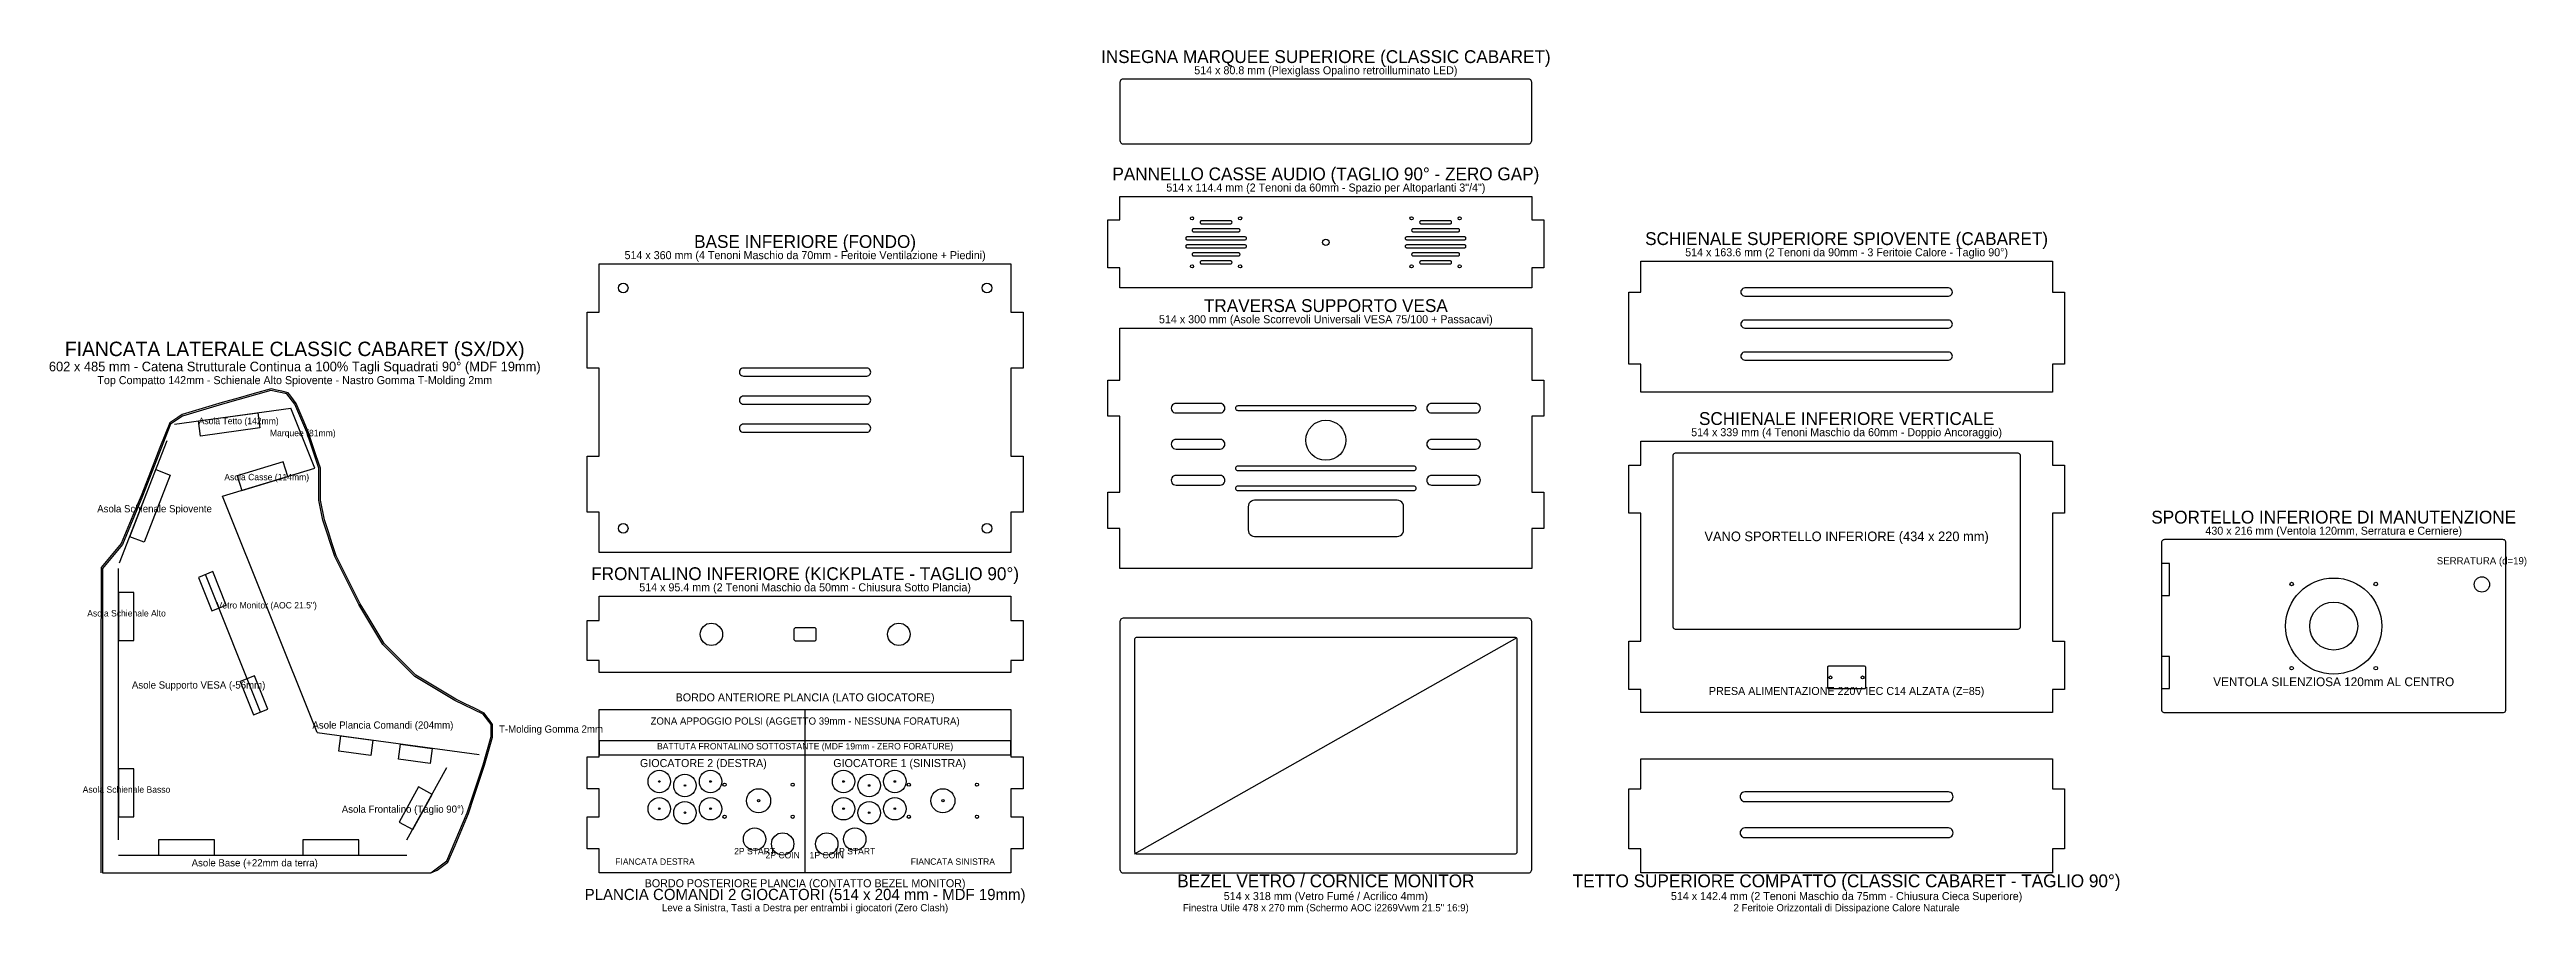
# Model space of a CAD drawing. Extents: x -66 to 3026, y -51 to 1028.
import ezdxf
from ezdxf.enums import TextEntityAlignment as Align

# ---------------------------------------------------------------- set-up
doc = ezdxf.new("R2010")
doc.units = 0
doc.layers.get('0').update_dxf_attribs({"linetype": 'CONTINUOUS'})
doc.layers.add('GUIDE', color=1, linetype='Continuous')
doc.layers.add('TMOLDING', color=4, linetype='CONTINUOUS')

msp = doc.modelspace()

# ---------------------------------------------------------------- linework, layer by layer
at = {"color": 7}
for points in [[(1274, 910), (1780, 910), (1781.04, 910.14), (1782, 910.54), (1782.83, 911.17), (1783.46, 912), (1783.86, 912.96), (1784, 914), (1784, 986.8), (1783.86, 987.84), (1783.46, 988.8), (1782.83, 989.63), (1782, 990.26), (1781.04, 990.66), (1780, 990.8), (1274, 990.8), (1272.96, 990.66), (1272, 990.26), (1271.17, 989.63), (1270.54, 988.8), (1270.14, 987.84), (1270, 986.8), (1270, 914), (1270.14, 912.96), (1270.54, 912), (1271.17, 911.17), (1272, 910.54), (1272.96, 910.14), (1274, 910)], [(1270, 730), (1270, 755), (1255, 755), (1255, 815), (1270, 815), (1270, 844.4), (1784, 844.4), (1784, 815), (1799, 815), (1799, 755), (1784, 755), (1784, 730), (1270, 730)], [(1362, 800.1), (1418, 800.1), (1418, 800.1), (1418.49, 800.16), (1418.95, 800.35), (1419.34, 800.66), (1419.65, 801.05), (1419.84, 801.51), (1419.9, 802), (1419.84, 802.49), (1419.65, 802.95), (1419.34, 803.34), (1418.95, 803.65), (1418.49, 803.84), (1418, 803.9), (1418, 803.9), (1362, 803.9), (1362, 803.9), (1361.51, 803.84), (1361.05, 803.65), (1360.66, 803.34), (1360.35, 802.95), (1360.16, 802.49), (1360.1, 802), (1360.16, 801.51), (1360.35, 801.05), (1360.66, 800.66), (1361.05, 800.35), (1361.51, 800.16), (1362, 800.1)], [(1372, 810.1), (1408, 810.1), (1408, 810.1), (1408.49, 810.16), (1408.95, 810.35), (1409.34, 810.66), (1409.65, 811.05), (1409.84, 811.51), (1409.9, 812), (1409.84, 812.49), (1409.65, 812.95), (1409.34, 813.34), (1408.95, 813.65), (1408.49, 813.84), (1408, 813.9), (1408, 813.9), (1372, 813.9), (1372, 813.9), (1371.51, 813.84), (1371.05, 813.65), (1370.66, 813.34), (1370.35, 812.95), (1370.16, 812.49), (1370.1, 812), (1370.16, 811.51), (1370.35, 811.05), (1370.66, 810.66), (1371.05, 810.35), (1371.51, 810.16), (1372, 810.1)], [(1636, 800.1), (1692, 800.1), (1692, 800.1), (1692.49, 800.16), (1692.95, 800.35), (1693.34, 800.66), (1693.65, 801.05), (1693.84, 801.51), (1693.9, 802), (1693.84, 802.49), (1693.65, 802.95), (1693.34, 803.34), (1692.95, 803.65), (1692.49, 803.84), (1692, 803.9), (1692, 803.9), (1636, 803.9), (1636, 803.9), (1635.51, 803.84), (1635.05, 803.65), (1634.66, 803.34), (1634.35, 802.95), (1634.16, 802.49), (1634.1, 802), (1634.16, 801.51), (1634.35, 801.05), (1634.66, 800.66), (1635.05, 800.35), (1635.51, 800.16), (1636, 800.1)], [(1646, 810.1), (1682, 810.1), (1682, 810.1), (1682.49, 810.16), (1682.95, 810.35), (1683.34, 810.66), (1683.65, 811.05), (1683.84, 811.51), (1683.9, 812), (1683.84, 812.49), (1683.65, 812.95), (1683.34, 813.34), (1682.95, 813.65), (1682.49, 813.84), (1682, 813.9), (1682, 813.9), (1646, 813.9), (1646, 813.9), (1645.51, 813.84), (1645.05, 813.65), (1644.66, 813.34), (1644.35, 812.95), (1644.16, 812.49), (1644.1, 812), (1644.16, 811.51), (1644.35, 811.05), (1644.66, 810.66), (1645.05, 810.35), (1645.51, 810.16), (1646, 810.1)], [(1354, 790.1), (1426, 790.1), (1426, 790.1), (1426.49, 790.16), (1426.95, 790.35), (1427.34, 790.66), (1427.65, 791.05), (1427.84, 791.51), (1427.9, 792), (1427.84, 792.49), (1427.65, 792.95), (1427.34, 793.34), (1426.95, 793.65), (1426.49, 793.84), (1426, 793.9), (1426, 793.9), (1354, 793.9), (1354, 793.9), (1353.51, 793.84), (1353.05, 793.65), (1352.66, 793.34), (1352.35, 792.95), (1352.16, 792.49), (1352.1, 792), (1352.16, 791.51), (1352.35, 791.05), (1352.66, 790.66), (1353.05, 790.35), (1353.51, 790.16), (1354, 790.1)], [(1354, 780.1), (1426, 780.1), (1426, 780.1), (1426.49, 780.16), (1426.95, 780.35), (1427.34, 780.66), (1427.65, 781.05), (1427.84, 781.51), (1427.9, 782), (1427.84, 782.49), (1427.65, 782.95), (1427.34, 783.34), (1426.95, 783.65), (1426.49, 783.84), (1426, 783.9), (1426, 783.9), (1354, 783.9), (1354, 783.9), (1353.51, 783.84), (1353.05, 783.65), (1352.66, 783.34), (1352.35, 782.95), (1352.16, 782.49), (1352.1, 782), (1352.16, 781.51), (1352.35, 781.05), (1352.66, 780.66), (1353.05, 780.35), (1353.51, 780.16), (1354, 780.1)], [(1362, 770.1), (1418, 770.1), (1418, 770.1), (1418.49, 770.16), (1418.95, 770.35), (1419.34, 770.66), (1419.65, 771.05), (1419.84, 771.51), (1419.9, 772), (1419.84, 772.49), (1419.65, 772.95), (1419.34, 773.34), (1418.95, 773.65), (1418.49, 773.84), (1418, 773.9), (1418, 773.9), (1362, 773.9), (1362, 773.9), (1361.51, 773.84), (1361.05, 773.65), (1360.66, 773.34), (1360.35, 772.95), (1360.16, 772.49), (1360.1, 772), (1360.16, 771.51), (1360.35, 771.05), (1360.66, 770.66), (1361.05, 770.35), (1361.51, 770.16), (1362, 770.1)], [(1628, 790.1), (1700, 790.1), (1700, 790.1), (1700.49, 790.16), (1700.95, 790.35), (1701.34, 790.66), (1701.65, 791.05), (1701.84, 791.51), (1701.9, 792), (1701.84, 792.49), (1701.65, 792.95), (1701.34, 793.34), (1700.95, 793.65), (1700.49, 793.84), (1700, 793.9), (1700, 793.9), (1628, 793.9), (1628, 793.9), (1627.51, 793.84), (1627.05, 793.65), (1626.66, 793.34), (1626.35, 792.95), (1626.16, 792.49), (1626.1, 792), (1626.16, 791.51), (1626.35, 791.05), (1626.66, 790.66), (1627.05, 790.35), (1627.51, 790.16), (1628, 790.1)], [(1628, 780.1), (1700, 780.1), (1700, 780.1), (1700.49, 780.16), (1700.95, 780.35), (1701.34, 780.66), (1701.65, 781.05), (1701.84, 781.51), (1701.9, 782), (1701.84, 782.49), (1701.65, 782.95), (1701.34, 783.34), (1700.95, 783.65), (1700.49, 783.84), (1700, 783.9), (1700, 783.9), (1628, 783.9), (1628, 783.9), (1627.51, 783.84), (1627.05, 783.65), (1626.66, 783.34), (1626.35, 782.95), (1626.16, 782.49), (1626.1, 782), (1626.16, 781.51), (1626.35, 781.05), (1626.66, 780.66), (1627.05, 780.35), (1627.51, 780.16), (1628, 780.1)], [(1636, 770.1), (1692, 770.1), (1692, 770.1), (1692.49, 770.16), (1692.95, 770.35), (1693.34, 770.66), (1693.65, 771.05), (1693.84, 771.51), (1693.9, 772), (1693.84, 772.49), (1693.65, 772.95), (1693.34, 773.34), (1692.95, 773.65), (1692.49, 773.84), (1692, 773.9), (1692, 773.9), (1636, 773.9), (1636, 773.9), (1635.51, 773.84), (1635.05, 773.65), (1634.66, 773.34), (1634.35, 772.95), (1634.16, 772.49), (1634.1, 772), (1634.16, 771.51), (1634.35, 771.05), (1634.66, 770.66), (1635.05, 770.35), (1635.51, 770.16), (1636, 770.1)], [(620, 400), (620, 450), (605, 450), (605, 520), (620, 520), (620, 630), (605, 630), (605, 700), (620, 700), (620, 760), (1134, 760), (1134, 700), (1149, 700), (1149, 630), (1134, 630), (1134, 520), (1149, 520), (1149, 450), (1134, 450), (1134, 400), (620, 400)], [(1372, 760.1), (1408, 760.1), (1408, 760.1), (1408.49, 760.16), (1408.95, 760.35), (1409.34, 760.66), (1409.65, 761.05), (1409.84, 761.51), (1409.9, 762), (1409.84, 762.49), (1409.65, 762.95), (1409.34, 763.34), (1408.95, 763.65), (1408.49, 763.84), (1408, 763.9), (1408, 763.9), (1372, 763.9), (1372, 763.9), (1371.51, 763.84), (1371.05, 763.65), (1370.66, 763.34), (1370.35, 762.95), (1370.16, 762.49), (1370.1, 762), (1370.16, 761.51), (1370.35, 761.05), (1370.66, 760.66), (1371.05, 760.35), (1371.51, 760.16), (1372, 760.1)], [(1646, 760.1), (1682, 760.1), (1682, 760.1), (1682.49, 760.16), (1682.95, 760.35), (1683.34, 760.66), (1683.65, 761.05), (1683.84, 761.51), (1683.9, 762), (1683.84, 762.49), (1683.65, 762.95), (1683.34, 763.34), (1682.95, 763.65), (1682.49, 763.84), (1682, 763.9), (1682, 763.9), (1646, 763.9), (1646, 763.9), (1645.51, 763.84), (1645.05, 763.65), (1644.66, 763.34), (1644.35, 762.95), (1644.16, 762.49), (1644.1, 762), (1644.16, 761.51), (1644.35, 761.05), (1644.66, 760.66), (1645.05, 760.35), (1645.51, 760.16), (1646, 760.1)], [(1920, 600), (1920, 635), (1905, 635), (1905, 725), (1920, 725), (1920, 763.6), (2434, 763.6), (2434, 725), (2449, 725), (2449, 635), (2434, 635), (2434, 600), (1920, 600)], [(2050, 720), (2304, 720), (2304, 720), (2305.29, 720.17), (2306.5, 720.67), (2307.54, 721.46), (2308.33, 722.5), (2308.83, 723.71), (2309, 725), (2308.83, 726.29), (2308.33, 727.5), (2307.54, 728.54), (2306.5, 729.33), (2305.29, 729.83), (2304, 730), (2304, 730), (2050, 730), (2050, 730), (2048.71, 729.83), (2047.5, 729.33), (2046.46, 728.54), (2045.67, 727.5), (2045.17, 726.29), (2045, 725), (2045.17, 723.71), (2045.67, 722.5), (2046.46, 721.46), (2047.5, 720.67), (2048.71, 720.17), (2050, 720)], [(2050, 680), (2304, 680), (2304, 680), (2305.29, 680.17), (2306.5, 680.67), (2307.54, 681.46), (2308.33, 682.5), (2308.83, 683.71), (2309, 685), (2308.83, 686.29), (2308.33, 687.5), (2307.54, 688.54), (2306.5, 689.33), (2305.29, 689.83), (2304, 690), (2304, 690), (2050, 690), (2050, 690), (2048.71, 689.83), (2047.5, 689.33), (2046.46, 688.54), (2045.67, 687.5), (2045.17, 686.29), (2045, 685), (2045.17, 683.71), (2045.67, 682.5), (2046.46, 681.46), (2047.5, 680.67), (2048.71, 680.17), (2050, 680)], [(1270, 380), (1270, 430), (1255, 430), (1255, 475), (1270, 475), (1270, 570), (1255, 570), (1255, 615), (1270, 615), (1270, 680), (1784, 680), (1784, 615), (1799, 615), (1799, 570), (1784, 570), (1784, 475), (1799, 475), (1799, 430), (1784, 430), (1784, 380), (1270, 380)], [(2050, 640), (2304, 640), (2304, 640), (2305.29, 640.17), (2306.5, 640.67), (2307.54, 641.46), (2308.33, 642.5), (2308.83, 643.71), (2309, 645), (2308.83, 646.29), (2308.33, 647.5), (2307.54, 648.54), (2306.5, 649.33), (2305.29, 649.83), (2304, 650), (2304, 650), (2050, 650), (2050, 650), (2048.71, 649.83), (2047.5, 649.33), (2046.46, 648.54), (2045.67, 647.5), (2045.17, 646.29), (2045, 645), (2045.17, 643.71), (2045.67, 642.5), (2046.46, 641.46), (2047.5, 640.67), (2048.71, 640.17), (2050, 640)], [(800, 620), (954, 620), (954, 620), (955.29, 620.17), (956.5, 620.67), (957.54, 621.46), (958.33, 622.5), (958.83, 623.71), (959, 625), (958.83, 626.29), (958.33, 627.5), (957.54, 628.54), (956.5, 629.33), (955.29, 629.83), (954, 630), (954, 630), (800, 630), (800, 630), (798.71, 629.83), (797.5, 629.33), (796.46, 628.54), (795.67, 627.5), (795.17, 626.29), (795, 625), (795.17, 623.71), (795.67, 622.5), (796.46, 621.46), (797.5, 620.67), (798.71, 620.17), (800, 620)], [(0, 0), (410, 0), (430, 15), (455, 75), (475, 135), (485, 170), (485, 185), (475, 198), (440, 215), (390, 245), (350, 285), (320, 335), (290, 395), (275, 440), (270, 465), (270, 485), (270, 505), (255, 550), (240, 585), (230, 598), (210, 602), (150, 585), (100, 570), (85, 560), (50, 470), (25, 410), (0, 380), (0, 0)], [(800, 585), (954, 585), (954, 585), (955.29, 585.17), (956.5, 585.67), (957.54, 586.46), (958.33, 587.5), (958.83, 588.71), (959, 590), (958.83, 591.29), (958.33, 592.5), (957.54, 593.54), (956.5, 594.33), (955.29, 594.83), (954, 595), (954, 595), (800, 595), (800, 595), (798.71, 594.83), (797.5, 594.33), (796.46, 593.54), (795.67, 592.5), (795.17, 591.29), (795, 590), (795.17, 588.71), (795.67, 587.5), (796.46, 586.46), (797.5, 585.67), (798.71, 585.17), (800, 585)], [(119.7, 564.1), (194, 574.3), (196.6, 555.3), (122.3, 545.1)], [(800, 550), (954, 550), (954, 550), (955.29, 550.17), (956.5, 550.67), (957.54, 551.46), (958.33, 552.5), (958.83, 553.71), (959, 555), (958.83, 556.29), (958.33, 557.5), (957.54, 558.54), (956.5, 559.33), (955.29, 559.83), (954, 560), (954, 560), (800, 560), (800, 560), (798.71, 559.83), (797.5, 559.33), (796.46, 558.54), (795.67, 557.5), (795.17, 556.29), (795, 555), (795.17, 553.71), (795.67, 552.5), (796.46, 551.46), (797.5, 550.67), (798.71, 550.17), (800, 550)], [(1340, 574), (1395, 574), (1395, 574), (1396.55, 574.2), (1398, 574.8), (1399.24, 575.76), (1400.2, 577), (1400.8, 578.45), (1401, 580), (1400.8, 581.55), (1400.2, 583), (1399.24, 584.24), (1398, 585.2), (1396.55, 585.8), (1395, 586), (1395, 586), (1340, 586), (1340, 586), (1338.45, 585.8), (1337, 585.2), (1335.76, 584.24), (1334.8, 583), (1334.2, 581.55), (1334, 580), (1334.2, 578.45), (1334.8, 577), (1335.76, 575.76), (1337, 574.8), (1338.45, 574.2), (1340, 574)], [(1417, 577.25), (1637, 577.25), (1637, 577.25), (1637.71, 577.34), (1638.38, 577.62), (1638.94, 578.06), (1639.38, 578.62), (1639.66, 579.29), (1639.75, 580), (1639.66, 580.71), (1639.38, 581.38), (1638.94, 581.94), (1638.38, 582.38), (1637.71, 582.66), (1637, 582.75), (1637, 582.75), (1417, 582.75), (1417, 582.75), (1416.29, 582.66), (1415.62, 582.38), (1415.06, 581.94), (1414.62, 581.38), (1414.34, 580.71), (1414.25, 580), (1414.34, 579.29), (1414.62, 578.62), (1415.06, 578.06), (1415.62, 577.62), (1416.29, 577.34), (1417, 577.25)], [(1659, 574), (1714, 574), (1714, 574), (1715.55, 574.2), (1717, 574.8), (1718.24, 575.76), (1719.2, 577), (1719.8, 578.45), (1720, 580), (1719.8, 581.55), (1719.2, 583), (1718.24, 584.24), (1717, 585.2), (1715.55, 585.8), (1714, 586), (1714, 586), (1659, 586), (1659, 586), (1657.45, 585.8), (1656, 585.2), (1654.76, 584.24), (1653.8, 583), (1653.2, 581.55), (1653, 580), (1653.2, 578.45), (1653.8, 577), (1654.76, 575.76), (1656, 574.8), (1657.45, 574.2), (1659, 574)], [(1340, 529), (1395, 529), (1395, 529), (1396.55, 529.2), (1398, 529.8), (1399.24, 530.76), (1400.2, 532), (1400.8, 533.45), (1401, 535), (1400.8, 536.55), (1400.2, 538), (1399.24, 539.24), (1398, 540.2), (1396.55, 540.8), (1395, 541), (1395, 541), (1340, 541), (1340, 541), (1338.45, 540.8), (1337, 540.2), (1335.76, 539.24), (1334.8, 538), (1334.2, 536.55), (1334, 535), (1334.2, 533.45), (1334.8, 532), (1335.76, 530.76), (1337, 529.8), (1338.45, 529.2), (1340, 529)], [(1659, 529), (1714, 529), (1714, 529), (1715.55, 529.2), (1717, 529.8), (1718.24, 530.76), (1719.2, 532), (1719.8, 533.45), (1720, 535), (1719.8, 536.55), (1719.2, 538), (1718.24, 539.24), (1717, 540.2), (1715.55, 540.8), (1714, 541), (1714, 541), (1659, 541), (1659, 541), (1657.45, 540.8), (1656, 540.2), (1654.76, 539.24), (1653.8, 538), (1653.2, 536.55), (1653, 535), (1653.2, 533.45), (1653.8, 532), (1654.76, 530.76), (1656, 529.8), (1657.45, 529.2), (1659, 529)], [(1920, 200), (1920, 229), (1905, 229), (1905, 289), (1920, 289), (1920, 449), (1905, 449), (1905, 509), (1920, 509), (1920, 539), (2434, 539), (2434, 509), (2449, 509), (2449, 449), (2434, 449), (2434, 289), (2449, 289), (2449, 229), (2434, 229), (2434, 200), (1920, 200)], [(34, 419.6), (66.6, 503.5), (84.5, 496.5), (51.9, 412.7)], [(173.9, 477.3), (231.3, 494.7), (225.7, 513.1), (168.3, 495.6)], [(1340, 484), (1395, 484), (1395, 484), (1396.55, 484.2), (1398, 484.8), (1399.24, 485.76), (1400.2, 487), (1400.8, 488.45), (1401, 490), (1400.8, 491.55), (1400.2, 493), (1399.24, 494.24), (1398, 495.2), (1396.55, 495.8), (1395, 496), (1395, 496), (1340, 496), (1340, 496), (1338.45, 495.8), (1337, 495.2), (1335.76, 494.24), (1334.8, 493), (1334.2, 491.55), (1334, 490), (1334.2, 488.45), (1334.8, 487), (1335.76, 485.76), (1337, 484.8), (1338.45, 484.2), (1340, 484)], [(1417, 502.25), (1637, 502.25), (1637, 502.25), (1637.71, 502.34), (1638.38, 502.62), (1638.94, 503.06), (1639.38, 503.62), (1639.66, 504.29), (1639.75, 505), (1639.66, 505.71), (1639.38, 506.38), (1638.94, 506.94), (1638.38, 507.38), (1637.71, 507.66), (1637, 507.75), (1637, 507.75), (1417, 507.75), (1417, 507.75), (1416.29, 507.66), (1415.62, 507.38), (1415.06, 506.94), (1414.62, 506.38), (1414.34, 505.71), (1414.25, 505), (1414.34, 504.29), (1414.62, 503.62), (1415.06, 503.06), (1415.62, 502.62), (1416.29, 502.34), (1417, 502.25)], [(1659, 484), (1714, 484), (1714, 484), (1715.55, 484.2), (1717, 484.8), (1718.24, 485.76), (1719.2, 487), (1719.8, 488.45), (1720, 490), (1719.8, 491.55), (1719.2, 493), (1718.24, 494.24), (1717, 495.2), (1715.55, 495.8), (1714, 496), (1714, 496), (1659, 496), (1659, 496), (1657.45, 495.8), (1656, 495.2), (1654.76, 494.24), (1653.8, 493), (1653.2, 491.55), (1653, 490), (1653.2, 488.45), (1653.8, 487), (1654.76, 485.76), (1656, 484.8), (1657.45, 484.2), (1659, 484)], [(1964, 304), (2390, 304), (2391.04, 304.14), (2392, 304.54), (2392.83, 305.17), (2393.46, 306), (2393.86, 306.96), (2394, 308), (2394, 520), (2393.86, 521.04), (2393.46, 522), (2392.83, 522.83), (2392, 523.46), (2391.04, 523.86), (2390, 524), (1964, 524), (1962.96, 523.86), (1962, 523.46), (1961.17, 522.83), (1960.54, 522), (1960.14, 521.04), (1960, 520), (1960, 308), (1960.14, 306.96), (1960.54, 306), (1961.17, 305.17), (1962, 304.54), (1962.96, 304.14), (1964, 304)], [(1417, 477.25), (1637, 477.25), (1637, 477.25), (1637.71, 477.34), (1638.38, 477.62), (1638.94, 478.06), (1639.38, 478.62), (1639.66, 479.29), (1639.75, 480), (1639.66, 480.71), (1639.38, 481.38), (1638.94, 481.94), (1638.38, 482.38), (1637.71, 482.66), (1637, 482.75), (1637, 482.75), (1417, 482.75), (1417, 482.75), (1416.29, 482.66), (1415.62, 482.38), (1415.06, 481.94), (1414.62, 481.38), (1414.34, 480.71), (1414.25, 480), (1414.34, 479.29), (1414.62, 478.62), (1415.06, 478.06), (1415.62, 477.62), (1416.29, 477.34), (1417, 477.25)], [(1438, 420), (1616, 420), (1618.07, 420.27), (1620, 421.07), (1621.66, 422.34), (1622.93, 424), (1623.73, 425.93), (1624, 428), (1624, 457), (1623.73, 459.07), (1622.93, 461), (1621.66, 462.66), (1620, 463.93), (1618.07, 464.73), (1616, 465), (1438, 465), (1435.93, 464.73), (1434, 463.93), (1432.34, 462.66), (1431.07, 461), (1430.27, 459.07), (1430, 457), (1430, 428), (1430.27, 425.93), (1431.07, 424), (1432.34, 422.34), (1434, 421.07), (1435.93, 420.27), (1438, 420)], [(2574, 200), (2996, 200), (2997.04, 200.14), (2998, 200.54), (2998.83, 201.17), (2999.46, 202), (2999.86, 202.96), (3000, 204), (3000, 412), (2999.86, 413.04), (2999.46, 414), (2998.83, 414.83), (2998, 415.46), (2997.04, 415.86), (2996, 416), (2574, 416), (2572.96, 415.86), (2572, 415.46), (2571.17, 414.83), (2570.54, 414), (2570.14, 413.04), (2570, 412), (2570, 204), (2570.14, 202.96), (2570.54, 202), (2571.17, 201.17), (2572, 200.54), (2572.96, 200.14), (2574, 200)], [(154.4, 334.2), (137.6, 376), (119.8, 368.8), (136.5, 327)], [(2570, 346), (2580, 346), (2580, 386), (2570, 386)], [(20, 290), (39.2, 290), (39.2, 350), (20, 350)], [(620, 250), (620, 265), (605, 265), (605, 315), (620, 315), (620, 345.4), (1134, 345.4), (1134, 315), (1149, 315), (1149, 265), (1134, 265), (1134, 250), (620, 250)], [(1274, 0), (1780, 0), (1781.04, 0.14), (1782, 0.54), (1782.83, 1.17), (1783.46, 2), (1783.86, 2.96), (1784, 4), (1784, 313.7), (1783.86, 314.74), (1783.46, 315.7), (1782.83, 316.53), (1782, 317.16), (1781.04, 317.56), (1780, 317.7), (1274, 317.7), (1272.96, 317.56), (1272, 317.16), (1271.17, 316.53), (1270.54, 315.7), (1270.14, 314.74), (1270, 313.7), (1270, 4), (1270.14, 2.96), (1270.54, 2), (1271.17, 1.17), (1272, 0.54), (1272.96, 0.14), (1274, 0)], [(865, 289.7), (889, 289.7), (889.52, 289.77), (890, 289.97), (890.41, 290.29), (890.73, 290.7), (890.93, 291.18), (891, 291.7), (891, 303.7), (890.93, 304.22), (890.73, 304.7), (890.41, 305.11), (890, 305.43), (889.52, 305.63), (889, 305.7), (865, 305.7), (864.48, 305.63), (864, 305.43), (863.59, 305.11), (863.27, 304.7), (863.07, 304.22), (863, 303.7), (863, 291.7), (863.07, 291.18), (863.27, 290.7), (863.59, 290.29), (864, 289.97), (864.48, 289.77), (865, 289.7)], [(1291, 23.8), (1763, 23.8), (1763.78, 23.9), (1764.5, 24.2), (1765.12, 24.68), (1765.6, 25.3), (1765.9, 26.02), (1766, 26.8), (1766, 290.8), (1765.9, 291.58), (1765.6, 292.3), (1765.12, 292.92), (1764.5, 293.4), (1763.78, 293.7), (1763, 293.8), (1291, 293.8), (1290.22, 293.7), (1289.5, 293.4), (1288.88, 292.92), (1288.4, 292.3), (1288.1, 291.58), (1288, 290.8), (1288, 26.8), (1288.1, 26.02), (1288.4, 25.3), (1288.88, 24.68), (1289.5, 24.2), (1290.22, 23.9), (1291, 23.8)], [(2155, 230), (2199, 230), (2199.52, 230.07), (2200, 230.27), (2200.41, 230.59), (2200.73, 231), (2200.93, 231.48), (2201, 232), (2201, 256), (2200.93, 256.52), (2200.73, 257), (2200.41, 257.41), (2200, 257.73), (2199.52, 257.93), (2199, 258), (2155, 258), (2154.48, 257.93), (2154, 257.73), (2153.59, 257.41), (2153.27, 257), (2153.07, 256.52), (2153, 256), (2153, 232), (2153.07, 231.48), (2153.27, 231), (2153.59, 230.59), (2154, 230.27), (2154.48, 230.07), (2155, 230)], [(2570, 230), (2580, 230), (2580, 270), (2570, 270)], [(206.3, 204.2), (189.6, 246), (171.8, 238.8), (188.5, 197.1)], [(620, 0), (620, 30), (605, 30), (605, 70), (620, 70), (620, 105), (605, 105), (605, 145), (620, 145), (620, 204), (1134, 204), (1134, 145), (1149, 145), (1149, 105), (1134, 105), (1134, 70), (1149, 70), (1149, 30), (1134, 30), (1134, 0), (620, 0)], [(297.7, 171), (337.4, 165.6), (334.8, 146.5), (295.1, 151.9)], [(372, 160.8), (411.7, 155.4), (409.1, 136.4), (369.5, 141.8)], [(20, 70), (39.2, 70), (39.2, 130), (20, 130)], [(1920, 0), (1920, 30), (1905, 30), (1905, 105), (1920, 105), (1920, 142.4), (2434, 142.4), (2434, 105), (2449, 105), (2449, 30), (2434, 30), (2434, 0), (1920, 0)], [(387.3, 54.1), (411.4, 97.9), (394.6, 107.2), (370.4, 63.4)], [(2050, 89), (2304, 89), (2304, 89), (2305.55, 89.2), (2307, 89.8), (2308.24, 90.76), (2309.2, 92), (2309.8, 93.45), (2310, 95), (2309.8, 96.55), (2309.2, 98), (2308.24, 99.24), (2307, 100.2), (2305.55, 100.8), (2304, 101), (2304, 101), (2050, 101), (2050, 101), (2048.45, 100.8), (2047, 100.2), (2045.76, 99.24), (2044.8, 98), (2044.2, 96.55), (2044, 95), (2044.2, 93.45), (2044.8, 92), (2045.76, 90.76), (2047, 89.8), (2048.45, 89.2), (2050, 89)], [(70, 22), (140, 22), (140, 41.2), (70, 41.2)], [(250, 22), (320, 22), (320, 41.2), (250, 41.2)], [(2050, 44), (2304, 44), (2304, 44), (2305.55, 44.2), (2307, 44.8), (2308.24, 45.76), (2309.2, 47), (2309.8, 48.45), (2310, 50), (2309.8, 51.55), (2309.2, 53), (2308.24, 54.24), (2307, 55.2), (2305.55, 55.8), (2304, 56), (2304, 56), (2050, 56), (2050, 56), (2048.45, 55.8), (2047, 55.2), (2045.76, 54.24), (2044.8, 53), (2044.2, 51.55), (2044, 50), (2044.2, 48.45), (2044.8, 47), (2045.76, 45.76), (2047, 44.8), (2048.45, 44.2), (2050, 44)]]:
    msp.add_lwpolyline(points, close=True, dxfattribs=at)
for centre, radius in [((1360, 817), 2), ((1420, 817), 2), ((1634, 817), 2), ((1694, 817), 2), ((1527, 787), 4), ((1360, 757), 2), ((1420, 757), 2), ((1634, 757), 2), ((1694, 757), 2), ((650, 730), 6), ((1104, 730), 6), ((1527, 540), 25), ((650, 430), 6), ((1104, 430), 6), ((2785, 308), 60), ((2732.5, 360.5), 2.25), ((2837.5, 360.5), 2.25), ((2970, 360), 9.5), ((760, 297.7), 14), ((994, 297.7), 14), ((2785, 308), 30), ((2732.5, 255.5), 2.25), ((2837.5, 255.5), 2.25), ((2157, 244), 1.75), ((2197, 244), 1.75), ((695, 114), 14), ((759, 114), 14), ((925, 114), 14), ((989, 114), 14), ((695, 80), 14), ((695, 114), 1), ((727, 109), 14), ((727, 109), 1), ((759, 80), 14), ((759, 114), 1), ((776.5, 110), 2), ((819, 90), 15), ((861.5, 110), 2), ((925, 80), 14), ((925, 114), 1), ((957, 109), 14), ((957, 109), 1), ((989, 80), 14), ((989, 114), 1), ((1006.5, 110), 2), ((1049, 90), 15), ((1091.5, 110), 2), ((695, 80), 1), ((727, 75), 14), ((727, 75), 1), ((759, 80), 1), ((776.5, 70), 2), ((819, 90), 1.5), ((861.5, 70), 2), ((925, 80), 1), ((957, 75), 14), ((957, 75), 1), ((989, 80), 1), ((1006.5, 70), 2), ((1049, 90), 1.5), ((1091.5, 70), 2), ((814, 42), 14), ((849, 36), 14), ((904, 36), 14), ((939, 42), 14)]:
    msp.add_circle(centre, radius, dxfattribs=at)
at = {"layer": 'GUIDE', "color": 1}
for p, q in [((90, 560), (235, 580)), ((265, 505), (235, 580)), ((21.29, 386.99), (80.61, 539.53)), ((150, 470), (265, 505)), ((268, 175), (150, 470)), ((20, 41), (20, 380)), ((197.4, 200.6), (128.7, 372.4)), ((1288, 23.8), (1766, 293.8)), ((877, 0), (877, 204)), ((268, 175), (470, 147.5)), ((380, 41), (430, 131.5)), ((20, 22), (380, 22))]:
    msp.add_line(p, q, dxfattribs=at)
msp.add_lwpolyline([(620, 147.1), (1134, 147.1), (1134, 164.8), (620, 164.8)], close=True, dxfattribs=at)
at = {"layer": 'TMOLDING', "color": 4}
msp.add_lwpolyline([(410, 0), (417.87, 3.4), (424.53, 8.4), (431.2, 13.4), (440.18, 34.23), (448.51, 54.23), (456.85, 74.23), (463.56, 94.37), (470.23, 114.37), (476.9, 134.37), (480.26, 146.12), (483.59, 157.78), (486.92, 169.45), (487, 175), (487, 180), (487, 185), (483.25, 190.55), (479.92, 194.89), (476.59, 199.22), (464.23, 205.45), (452.59, 211.11), (440.95, 216.76), (424.38, 226.7), (407.81, 236.65), (391.24, 246.59), (378.02, 259.81), (364.81, 273.02), (351.59, 286.24), (341.64, 302.81), (331.7, 319.39), (321.75, 335.96), (311.79, 355.9), (301.82, 375.83), (291.85, 395.77), (286.88, 410.68), (281.91, 425.6), (276.94, 440.51), (275.29, 448.74), (273.65, 456.97), (272, 465.2), (272, 471.8), (272, 478.4), (272, 485), (272, 491.67), (272, 498.33), (272, 505), (266.9, 520.63), (261.9, 535.63), (256.9, 550.63), (251.84, 562.45), (246.84, 574.12), (241.84, 585.79), (238.25, 590.55), (234.92, 594.89), (231.59, 599.22), (223.73, 601.29), (217.06, 602.63), (210.39, 603.96), (189.45, 598.26), (169.45, 592.59), (149.45, 586.92), (132.76, 581.92), (116.09, 576.92), (99.43, 571.92), (93.89, 568.33), (88.89, 565), (83.89, 561.66), (71.47, 530.73), (59.81, 500.74), (48.14, 470.75), (39.85, 450.85), (31.56, 430.95), (23.27, 411.05), (15, 401.13), (6.73, 391.2), (-1.54, 381.28), (-2, 253.33), (-2, 126.67), (-2, 0)], dxfattribs=at)

# ---------------------------------------------------------------- texts
at = {"color": 7}
for s, height, p in [('INSEGNA MARQUEE SUPERIORE (CLASSIC CABARET)', 16, (1527, 1010.8)), ('514 x 80.8 mm (Plexiglass Opalino retroilluminato LED)', 10, (1527, 996.8)), ('PANNELLO CASSE AUDIO (TAGLIO 90° - ZERO GAP)', 16, (1527, 864.4)), ('514 x 114.4 mm (2 Tenoni da 60mm - Spazio per Altoparlanti 3"/4")', 10, (1527, 850.4)), ('514 x 360 mm (4 Tenoni Maschio da 70mm - Feritoie Ventilazione + Piedini)', 10, (877, 766)), ('BASE INFERIORE (FONDO)', 16, (877, 780)), ('SCHIENALE SUPERIORE SPIOVENTE (CABARET)', 16, (2177, 783.6)), ('514 x 163.6 mm (2 Tenoni da 90mm - 3 Feritoie Calore - Taglio 90°)', 10, (2177, 769.6)), ('TRAVERSA SUPPORTO VESA', 16, (1527, 700)), ('514 x 300 mm (Asole Scorrevoli Universali VESA 75/100 + Passacavi)', 10, (1527, 686)), ('FIANCATA LATERALE CLASSIC CABARET (SX/DX)', 18, (240, 645)), ('602 x 485 mm - Catena Strutturale Continua a 100% Tagli Squadrati 90° (MDF 19mm)', 12, (240, 626)), ('Top Compatto 142mm - Schienale Alto Spiovente - Nastro Gomma T-Molding 2mm', 10, (240, 610)), ('Asola Tetto (142mm)', 8, (170, 560)), ('SCHIENALE INFERIORE VERTICALE', 16, (2177, 559)), ('Marquee (81mm)', 8, (250, 545)), ('514 x 339 mm (4 Tenoni Maschio da 60mm - Doppio Ancoraggio)', 10, (2177, 545)), ('Asola Casse (114mm)', 8, (205, 490)), ('Asola Schienale Spiovente', 9, (65, 450)), ('SPORTELLO INFERIORE DI MANUTENZIONE', 16, (2785, 436)), ('VANO SPORTELLO INFERIORE (434 x 220 mm)', 12, (2177, 414)), ('430 x 216 mm (Ventola 120mm, Serratura e Cerniere)', 10, (2785, 422)), ('FRONTALINO INFERIORE (KICKPLATE - TAGLIO 90°)', 16, (877, 365.4)), ('SERRATURA (d=19)', 9, (2970, 385)), ('514 x 95.4 mm (2 Tenoni Maschio da 50mm - Chiusura Sotto Plancia)', 10, (877, 351.4)), ('Asola Schienale Alto', 8, (30, 320)), ('Vetro Monitor (AOC 21.5")', 8, (205, 330)), ('Asole Supporto VESA (-56mm)', 9, (120, 230)), ('BORDO ANTERIORE PLANCIA (LATO GIOCATORE)', 10, (877, 214)), ('PRESA ALIMENTAZIONE 220V IEC C14 ALZATA (Z=85)', 10, (2177, 222)), ('VENTOLA SILENZIOSA 120mm AL CENTRO', 11, (2785, 233)), ('Asole Plancia Comandi (204mm)', 9, (350, 180)), ('ZONA APPOGGIO POLSI (AGGETTO 39mm - NESSUNA FORATURA)', 9, (877, 185)), ('GIOCATORE 2 (DESTRA)', 10, (750, 132)), ('GIOCATORE 1 (SINISTRA)', 10, (995, 132)), ('Asola Schienale Basso', 8, (30, 100)), ('Asola Frontalino (Taglio 90°)', 9, (375, 75)), ('2P START', 8, (814, 23)), ('1P START', 8, (939, 23)), ('Asole Base (+22mm da terra)', 9, (190, 8)), ('2P COIN', 8, (849, 18)), ('1P COIN', 8, (904, 18)), ('PLANCIA COMANDI 2 GIOCATORI (514 x 204 mm - MDF 19mm)', 14, (877, -34)), ('BORDO POSTERIORE PLANCIA (CONTATTO BEZEL MONITOR)', 10, (877, -18)), ('BEZEL VETRO / CORNICE MONITOR', 16, (1527, -18)), ('514 x 318 mm (Vetro Fumé / Acrilico 4mm)', 10, (1527, -34)), ('TETTO SUPERIORE COMPATTO (CLASSIC CABARET - TAGLIO 90°)', 16, (2177, -18)), ('514 x 142.4 mm (2 Tenoni Maschio da 75mm - Chiusura Cieca Superiore)', 10, (2177, -34)), ('Leve a Sinistra, Tasti a Destra per entrambi i giocatori (Zero Clash)', 9, (877, -48)), ('Finestra Utile 478 x 270 mm (Schermo AOC i2269Vwm 21.5" 16:9)', 9, (1527, -48)), ('2 Feritoie Orizzontali di Dissipazione Calore Naturale', 9, (2177, -48))]:
    msp.add_text(s, height=height, dxfattribs=at).set_placement(p, align=Align.CENTER)
msp.add_text('FIANCATA DESTRA', height=8, dxfattribs=at).set_placement((640, 10))
msp.add_text('FIANCATA SINISTRA', height=8, dxfattribs=at).set_placement((1114, 10), align=Align.RIGHT)
at = {"layer": 'GUIDE', "color": 1}
msp.add_text('BATTUTA FRONTALINO SOTTOSTANTE (MDF 19mm - ZERO FORATURE)', height=8, dxfattribs=at).set_placement((877, 154), align=Align.CENTER)
at = {"layer": 'TMOLDING', "color": 4}
msp.add_text('T-Molding Gomma 2mm', height=9, dxfattribs=at).set_placement((495, 175))

doc.saveas('drawing.dxf')
